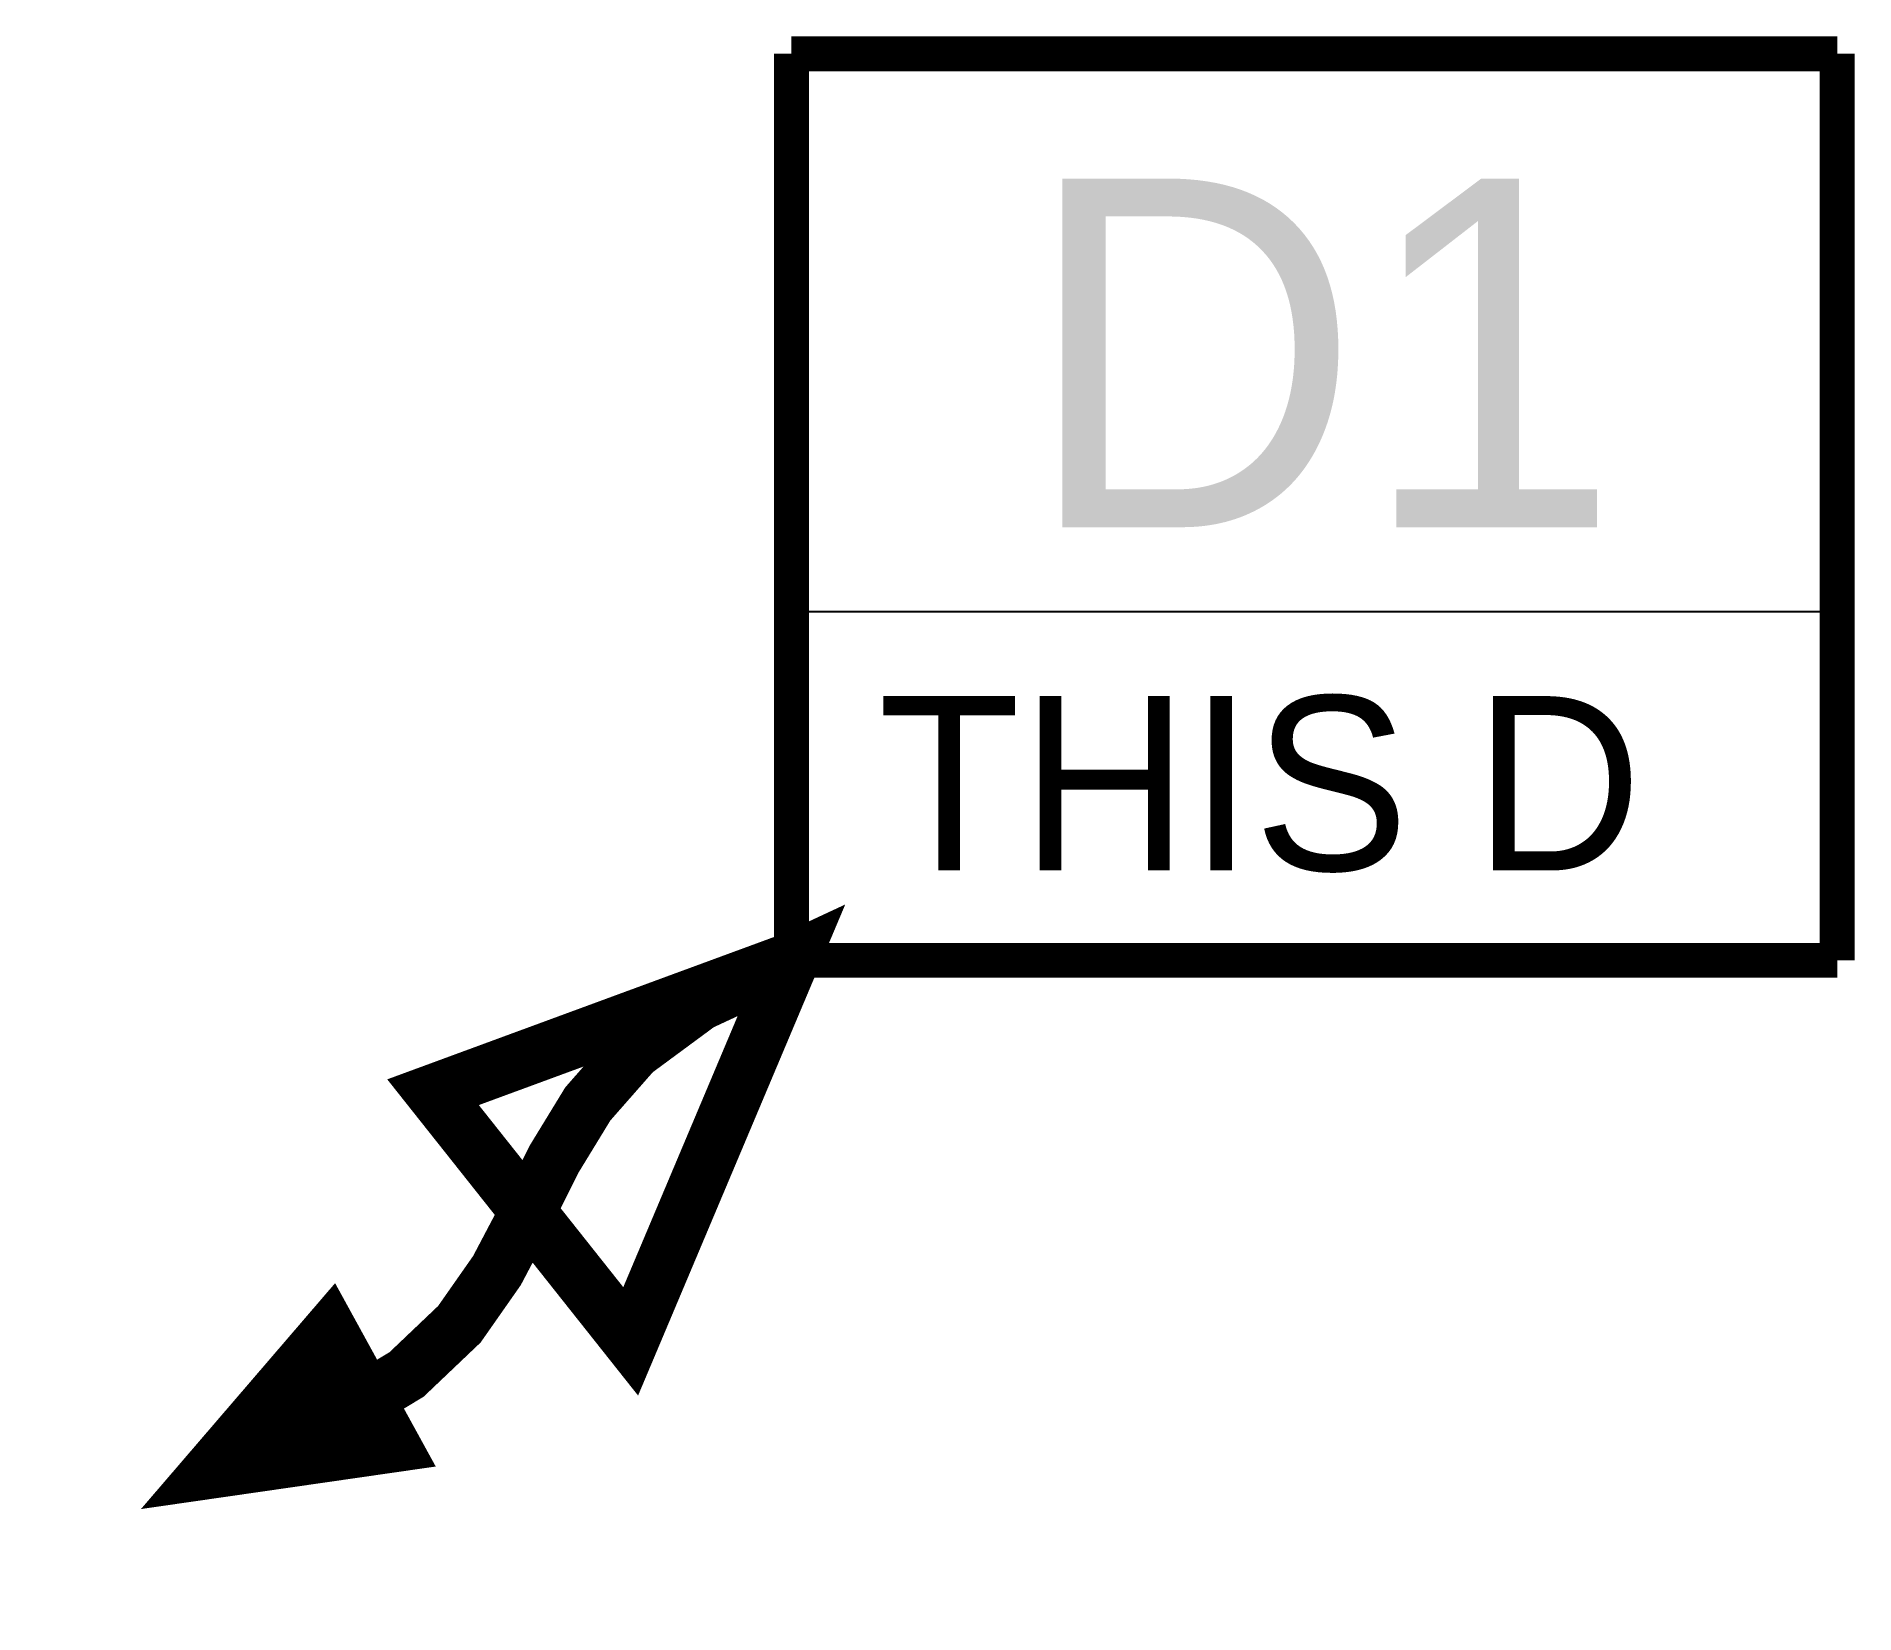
# Model space of a CAD drawing. Extents: x 282635.1 to 282661.2, y 80786.9 to 80809.5.
import ezdxf
from ezdxf.enums import TextEntityAlignment as Align

# ---------------------------------------------------------------- set-up
doc = ezdxf.new("R2010")
doc.units = 0
doc.header["$LTSCALE"] = 5000
doc.layers.get('0').update_dxf_attribs({"linetype": 'CONTINUOUS'})
doc.styles.get("Standard").update_dxf_attribs({"font": 'txt', "height": 0.2})

msp = doc.modelspace()

# ---------------------------------------------------------------- linework, layer by layer
at = {"color": 0}
msp.add_line((282645.916, 80801.265), (282660.916, 80801.265), dxfattribs=at)
for points, const_width in [([(282645.916, 80809.265), (282660.916, 80809.265)], 0.5), ([(282645.916, 80796.265), (282645.916, 80809.265)], 0.5), ([(282660.916, 80796.265), (282660.916, 80809.265)], 0.5), ([(282637.829, 80789.119), (282637.829, 80789.119), (282639.321, 80789.677), (282640.396, 80790.326), (282641.153, 80791.046), (282641.692, 80791.816), (282642.112, 80792.613), (282642.513, 80793.416), (282642.995, 80794.205), (282643.656, 80794.957), (282644.597, 80795.651), (282645.916, 80796.265), (282643.61, 80790.8), (282640.775, 80794.373), (282645.916, 80796.265)], 0.8), ([(282645.916, 80796.265), (282660.916, 80796.265)], 0.5)]:
    msp.add_lwpolyline(points, dxfattribs=dict(at, const_width=const_width))
msp.add_lwpolyline([(282640.092, 80790.32, 3, 0, 0), (282636.585, 80788.395, 0, 0, 0)], format="xyseb", dxfattribs=at)

# ---------------------------------------------------------------- texts
msp.add_text('D1', height=5, dxfattribs=at).set_placement((282653.526, 80804.976), align=Align.MIDDLE_CENTER)
msp.add_text('THIS D', height=2.5, dxfattribs=at).set_placement((282647.159, 80797.554))

doc.saveas('drawing.dxf')
